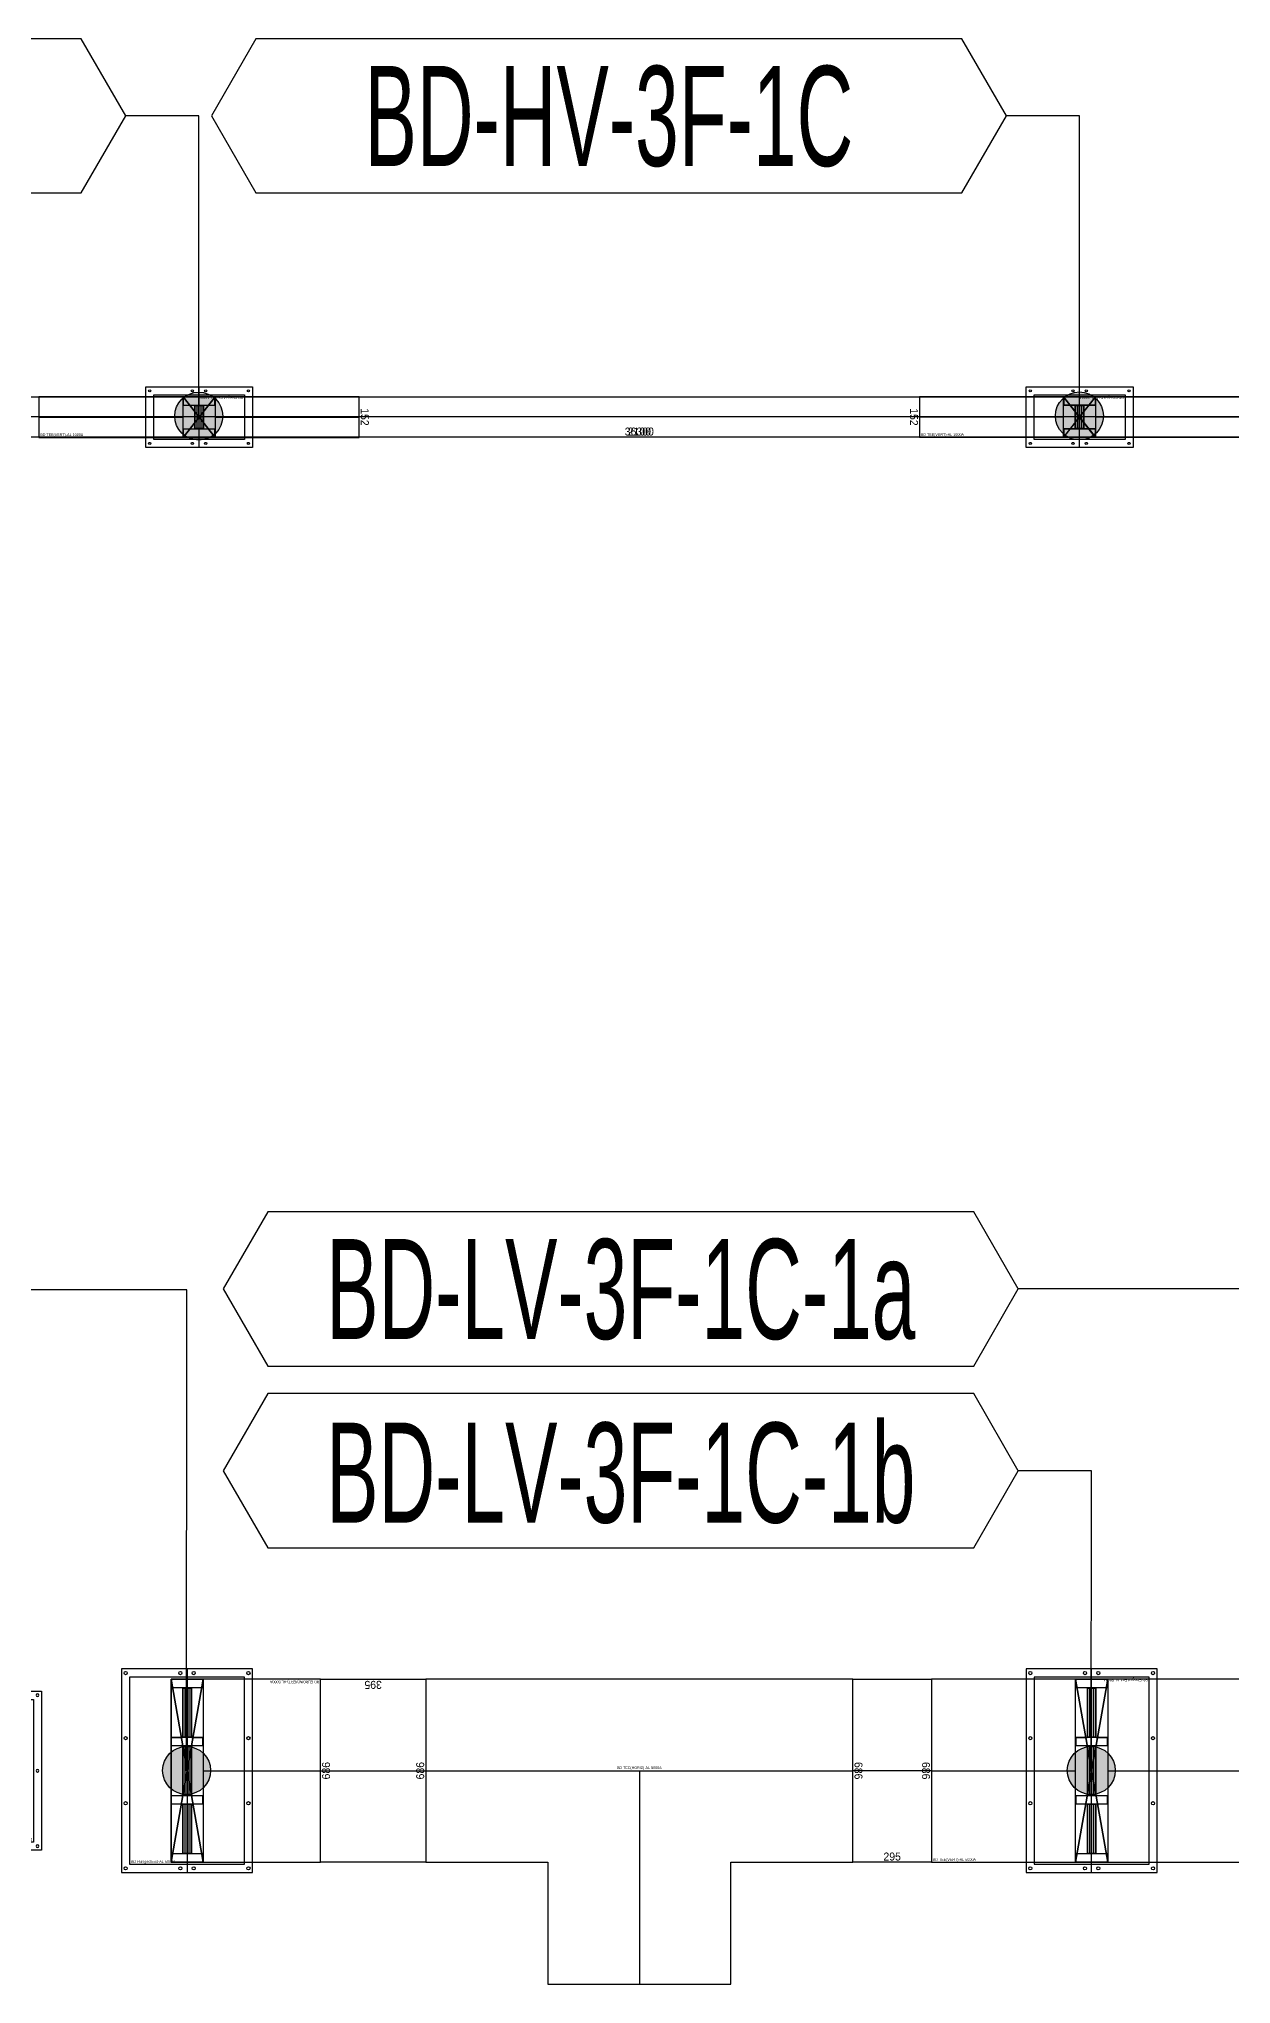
# Model space of a CAD drawing. Header units: millimetres. Extents: x 28486 to 374549, y -351975 to 868946.
# Drawn here: x 117454 to 121921, y 492655 to 499947 of the extents above; entities that cross this region are included whole.
import ezdxf
from ezdxf.enums import TextEntityAlignment as Align

# ---------------------------------------------------------------- set-up
doc = ezdxf.new("R2010")
doc.units = ezdxf.units.MM
doc.header["$LTSCALE"] = 150
doc.layers.get('Defpoints').update_dxf_attribs({"color": 150})
for name, color, linetype in [('-----27 Bus Duct_HV_IT BACK UP A', 7, 'Continuous'), ('-----27 Bus Duct_HV_IT BACK UP B', 3, 'Continuous'), ('-----27 Bus Duct_LV_380-220V', 200, 'Continuous'), ('-----27 Bus Duct_LV_380-220V_IT BACK UP', 2, 'Continuous'), ('-----29 주기', 1, 'Continuous'), ('-----30 Text', 2, 'Continuous'), ('-----99 Cable Schedule', 2, 'Continuous')]:
    doc.layers.add(name, color=color, linetype=linetype)
doc.styles.add('ELEC', font='')
doc.styles.get("Standard").update_dxf_attribs({"font": ''})
doc.styles.get('ELEC').set_extended_font_data('Dotum')
doc.styles.get('Standard').set_extended_font_data('Dotum')
doc.dimstyles.new('전기통신참고용-치수', dxfattribs={"dimscale": 15, "dimtxt": 2, "dimasz": 0, "dimexe": 0, "dimexo": 0, "dimgap": 0.4, "dimtad": 4, "dimdec": 0, "dimzin": 0, "dimdsep": 46, "dimtxsty": 'Standard', "dimblk": 'NONE', "dimcen": 0, "dimse1": 1, "dimse2": 1, "dimsd1": 1, "dimsd2": 1, "dimclrd": 8, "dimclre": 8, "dimclrt": 8, "dimadec": 0, "dimazin": 0, "dimtfac": 1, "dimtdec": 0, "dimtix": 1, "dimtmove": 2, "dimatfit": 0, "dimldrblk": 'NONE', "dimfxl": 2, "dimtolj": 1, "dimtzin": 0, "dimarcsym": 0})

# ---------------------------------------------------------------- blocks, each defined once
blk = doc.blocks.new('*U79')
at = {"color": 0}
blk.add_line((0, 381.5), (0, -381.5), dxfattribs=at)
at = {"color": 1}
for p, q in [((60, 343), (-60, -343)), ((-60, 343), (60, -343))]:
    blk.add_line(p, q, dxfattribs=at)
at = {"color": 0}
for points in [[(-245, -381.5), (245, -381.5), (245, 381.5), (-245, 381.5)], [(-215, -350.5), (215, -350.5), (215, 350.5), (-215, 350.5)]]:
    blk.add_lwpolyline(points, close=True, dxfattribs=at)
at = {"color": 1}
blk.add_lwpolyline([(60, -343), (-60, -343), (-60, 343), (60, 343)], close=True, dxfattribs=at)
for points in [[(-60, 123, -0.4142136), (-58, 125), (-17.2, 125, 0.4142136), (-16.2, 126), (-16.2, 310, 0.4142136), (-17.2, 311), (-58, 311, -0.4142136), (-60, 313), (-60, 343, -0.4142136), (-59, 342), (-59, 313, 0.4142136), (-58, 312), (58, 312, 0.4142136), (59, 313), (59, 342, -0.4142136), (60, 343), (60, 313, -0.4142136), (58, 311), (17.2, 311, 0.4142136), (16.2, 310), (16.2, 126, 0.4142136), (17.2, 125), (58, 125, -0.4142136), (60, 123), (60, 111, -0.4142136), (59, 112), (59, 123, 0.4142136), (58, 124), (-58, 124, 0.4142136), (-59, 123), (-59, 112, -0.4142136), (-60, 111), (-60, 111), (-60, 111), (-60, 111)], [(-15.2, 126), (-15.2, 310, -0.4142136), (-14.2, 311), (14.2, 311, -0.4142136), (15.2, 310), (15.2, 126, -0.4142136), (14.2, 125), (-14.2, 125, -0.4142136)], [(-14.2, 127), (-14.2, 309, -0.4142136), (-13.2, 310), (-8.85, 310, -0.4142136), (-7.85, 309), (-7.85, 127, -0.4142136), (-8.85, 126), (-13.2, 126, -0.4142136)], [(-6.85, 127), (-6.85, 309, -0.4142136), (-5.85, 310), (-1.5, 310, -0.4142136), (-0.5, 309), (-0.5, 127, -0.4142136), (-1.5, 126), (-5.85, 126, -0.4142136)], [(0.5, 127), (0.5, 309, -0.4142136), (1.5, 310), (5.85, 310, -0.4142136), (6.85, 309), (6.85, 127, -0.4142136), (5.85, 126), (1.5, 126, -0.4142136)], [(7.85, 127), (7.85, 309, -0.4142136), (8.85, 310), (13.2, 310, -0.4142136), (14.2, 309), (14.2, 127, -0.4142136), (13.2, 126), (8.85, 126, -0.4142136)], [(-60, -95, -0.4142136), (-58, -93), (-17.2, -93, 0.4142136), (-16.2, -92), (-16.2, 92, 0.4142136), (-17.2, 93), (-58, 93, -0.4142136), (-60, 95), (-60, 109, -0.4142136), (-59, 108), (-59, 95, 0.4142136), (-58, 94), (58, 94, 0.4142136), (59, 95), (59, 108, -0.4142136), (60, 109), (60, 95, -0.4142136), (58, 93), (17.2, 93, 0.4142136), (16.2, 92), (16.2, -92, 0.4142136), (17.2, -93), (58, -93, -0.4142136), (60, -95), (60, -108, -0.4142136), (59, -107), (59, -95, 0.4142136), (58, -94), (-58, -94, 0.4142136), (-59, -95), (-59, -107, -0.4142136), (-60, -108), (-60, -108), (-60, -108), (-60, -108)], [(-15.2, -92), (-15.2, 92, -0.4142136), (-14.2, 93), (14.2, 93, -0.4142136), (15.2, 92), (15.2, -92, -0.4142136), (14.2, -93), (-14.2, -93, -0.4142136)], [(-14.2, -91), (-14.2, 91, -0.4142136), (-13.2, 92), (-8.85, 92, -0.4142136), (-7.85, 91), (-7.85, -91, -0.4142136), (-8.85, -92), (-13.2, -92, -0.4142136)], [(-6.85, -91), (-6.85, 91, -0.4142136), (-5.85, 92), (-1.5, 92, -0.4142136), (-0.5, 91), (-0.5, -91, -0.4142136), (-1.5, -92), (-5.85, -92, -0.4142136)], [(0.5, -91), (0.5, 91, -0.4142136), (1.5, 92), (5.85, 92, -0.4142136), (6.85, 91), (6.85, -91, -0.4142136), (5.85, -92), (1.5, -92, -0.4142136)], [(7.85, -91), (7.85, 91, -0.4142136), (8.85, 92), (13.2, 92, -0.4142136), (14.2, 91), (14.2, -91, -0.4142136), (13.2, -92), (8.85, -92, -0.4142136)], [(-60, -313, -0.4142136), (-58, -311), (-17.2, -311, 0.4142136), (-16.2, -310), (-16.2, -126, 0.4142136), (-17.2, -125), (-58, -125, -0.4142136), (-60, -123), (-60, -110, -0.4142136), (-59, -111), (-59, -123, 0.4142136), (-58, -124), (58, -124, 0.4142136), (59, -123), (59, -111, -0.4142136), (60, -110), (60, -123, -0.4142136), (58, -125), (17.2, -125, 0.4142136), (16.2, -126), (16.2, -310, 0.4142136), (17.2, -311), (58, -311, -0.4142136), (60, -313), (60, -343, -0.4142136), (59, -342), (59, -313, 0.4142136), (58, -312), (-58, -312, 0.4142136), (-59, -313), (-59, -342, -0.4142136), (-60, -343), (-60, -343), (-60, -343), (-60, -343)], [(-15.2, -310), (-15.2, -126, -0.4142136), (-14.2, -125), (14.2, -125, -0.4142136), (15.2, -126), (15.2, -310, -0.4142136), (14.2, -311), (-14.2, -311, -0.4142136)], [(-14.2, -309), (-14.2, -127, -0.4142136), (-13.2, -126), (-8.85, -126, -0.4142136), (-7.85, -127), (-7.85, -309, -0.4142136), (-8.85, -310), (-13.2, -310, -0.4142136)], [(-6.85, -309), (-6.85, -127, -0.4142136), (-5.85, -126), (-1.5, -126, -0.4142136), (-0.5, -127), (-0.5, -309, -0.4142136), (-1.5, -310), (-5.85, -310, -0.4142136)], [(0.5, -309), (0.5, -127, -0.4142136), (1.5, -126), (5.85, -126, -0.4142136), (6.85, -127), (6.85, -309, -0.4142136), (5.85, -310), (1.5, -310, -0.4142136)], [(7.85, -309), (7.85, -127, -0.4142136), (8.85, -126), (13.2, -126, -0.4142136), (14.2, -127), (14.2, -309, -0.4142136), (13.2, -310), (8.85, -310, -0.4142136)]]:
    blk.add_lwpolyline(points, format="xyb", close=True, dxfattribs=at)
at = {"color": 0}
for centre in [(-230, 366), (-25, 366), (25, 366), (230, 366), (-230, 122), (230, 122), (-230, -122), (230, -122), (-230, -366), (-25, -366), (25, -366), (230, -366)]:
    blk.add_circle(centre, 6, dxfattribs=at)
at = {"color": 0, "style": 'ELEC'}
blk.add_text('BD Flanged End-AL 5000A', height=10, dxfattribs=at).set_placement((-210, -340.5), align=Align.MIDDLE_LEFT)
blk = doc.blocks.new('*U69')
at = {"color": 1}
for p, q in [((340, 343), (220, -343)), ((220, 343), (340, -343))]:
    blk.add_line(p, q, dxfattribs=at)
at = {"color": 0}
blk.add_lwpolyline([(-220, -343), (220, -343), (220, 343), (-220, 343)], close=True, dxfattribs=at)
blk.add_lwpolyline([(220, -343), (340, -343), (340, 343), (220, 343)], dxfattribs=at)
at = {"color": 1}
for points in [[(220, 123, -0.4142136), (222, 125), (262.8, 125, 0.4142136), (263.8, 126), (263.8, 310, 0.4142136), (262.8, 311), (222, 311, -0.4142136), (220, 313), (220, 343, -0.4142136), (221, 342), (221, 313, 0.4142136), (222, 312), (338, 312, 0.4142136), (339, 313), (339, 342, -0.4142136), (340, 343), (340, 313, -0.4142136), (338, 311), (297.2, 311, 0.4142136), (296.2, 310), (296.2, 126, 0.4142136), (297.2, 125), (338, 125, -0.4142136), (340, 123), (340, 111, -0.4142136), (339, 112), (339, 123, 0.4142136), (338, 124), (222, 124, 0.4142136), (221, 123), (221, 112, -0.4142136), (220, 111), (220, 111), (220, 111), (220, 111)], [(264.8, 126), (264.8, 310, -0.4142136), (265.8, 311), (294.2, 311, -0.4142136), (295.2, 310), (295.2, 126, -0.4142136), (294.2, 125), (265.8, 125, -0.4142136)], [(265.8, 127), (265.8, 309, -0.4142136), (266.8, 310), (271.15, 310, -0.4142136), (272.15, 309), (272.15, 127, -0.4142136), (271.15, 126), (266.8, 126, -0.4142136)], [(273.15, 127), (273.15, 309, -0.4142136), (274.15, 310), (278.5, 310, -0.4142136), (279.5, 309), (279.5, 127, -0.4142136), (278.5, 126), (274.15, 126, -0.4142136)], [(280.5, 127), (280.5, 309, -0.4142136), (281.5, 310), (285.85, 310, -0.4142136), (286.85, 309), (286.85, 127, -0.4142136), (285.85, 126), (281.5, 126, -0.4142136)], [(287.85, 127), (287.85, 309, -0.4142136), (288.85, 310), (293.2, 310, -0.4142136), (294.2, 309), (294.2, 127, -0.4142136), (293.2, 126), (288.85, 126, -0.4142136)], [(220, -95, -0.4142136), (222, -93), (262.8, -93, 0.4142136), (263.8, -92), (263.8, 92, 0.4142136), (262.8, 93), (222, 93, -0.4142136), (220, 95), (220, 109, -0.4142136), (221, 108), (221, 95, 0.4142136), (222, 94), (338, 94, 0.4142136), (339, 95), (339, 108, -0.4142136), (340, 109), (340, 95, -0.4142136), (338, 93), (297.2, 93, 0.4142136), (296.2, 92), (296.2, -92, 0.4142136), (297.2, -93), (338, -93, -0.4142136), (340, -95), (340, -108, -0.4142136), (339, -107), (339, -95, 0.4142136), (338, -94), (222, -94, 0.4142136), (221, -95), (221, -107, -0.4142136), (220, -108), (220, -108), (220, -108), (220, -108)], [(264.8, -92), (264.8, 92, -0.4142136), (265.8, 93), (294.2, 93, -0.4142136), (295.2, 92), (295.2, -92, -0.4142136), (294.2, -93), (265.8, -93, -0.4142136)], [(265.8, -91), (265.8, 91, -0.4142136), (266.8, 92), (271.15, 92, -0.4142136), (272.15, 91), (272.15, -91, -0.4142136), (271.15, -92), (266.8, -92, -0.4142136)], [(273.15, -91), (273.15, 91, -0.4142136), (274.15, 92), (278.5, 92, -0.4142136), (279.5, 91), (279.5, -91, -0.4142136), (278.5, -92), (274.15, -92, -0.4142136)], [(280.5, -91), (280.5, 91, -0.4142136), (281.5, 92), (285.85, 92, -0.4142136), (286.85, 91), (286.85, -91, -0.4142136), (285.85, -92), (281.5, -92, -0.4142136)], [(287.85, -91), (287.85, 91, -0.4142136), (288.85, 92), (293.2, 92, -0.4142136), (294.2, 91), (294.2, -91, -0.4142136), (293.2, -92), (288.85, -92, -0.4142136)], [(220, -313, -0.4142136), (222, -311), (262.8, -311, 0.4142136), (263.8, -310), (263.8, -126, 0.4142136), (262.8, -125), (222, -125, -0.4142136), (220, -123), (220, -110, -0.4142136), (221, -111), (221, -123, 0.4142136), (222, -124), (338, -124, 0.4142136), (339, -123), (339, -111, -0.4142136), (340, -110), (340, -123, -0.4142136), (338, -125), (297.2, -125, 0.4142136), (296.2, -126), (296.2, -310, 0.4142136), (297.2, -311), (338, -311, -0.4142136), (340, -313), (340, -343, -0.4142136), (339, -342), (339, -313, 0.4142136), (338, -312), (222, -312, 0.4142136), (221, -313), (221, -342, -0.4142136), (220, -343), (220, -343), (220, -343), (220, -343)], [(264.8, -310), (264.8, -126, -0.4142136), (265.8, -125), (294.2, -125, -0.4142136), (295.2, -126), (295.2, -310, -0.4142136), (294.2, -311), (265.8, -311, -0.4142136)], [(265.8, -309), (265.8, -127, -0.4142136), (266.8, -126), (271.15, -126, -0.4142136), (272.15, -127), (272.15, -309, -0.4142136), (271.15, -310), (266.8, -310, -0.4142136)], [(273.15, -309), (273.15, -127, -0.4142136), (274.15, -126), (278.5, -126, -0.4142136), (279.5, -127), (279.5, -309, -0.4142136), (278.5, -310), (274.15, -310, -0.4142136)], [(280.5, -309), (280.5, -127, -0.4142136), (281.5, -126), (285.85, -126, -0.4142136), (286.85, -127), (286.85, -309, -0.4142136), (285.85, -310), (281.5, -310, -0.4142136)], [(287.85, -309), (287.85, -127, -0.4142136), (288.85, -126), (293.2, -126, -0.4142136), (294.2, -127), (294.2, -309, -0.4142136), (293.2, -310), (288.85, -310, -0.4142136)]]:
    blk.add_lwpolyline(points, format="xyb", close=True, dxfattribs=at)
blk.add_lwpolyline([(220, 0), (-220, 0)], dxfattribs=at)
at = {"color": 0, "style": 'ELEC'}
blk.add_text('BD ELBOW(VERT)-AL 5000A', height=10, dxfattribs=at).set_placement((-215, -333), align=Align.MIDDLE_LEFT)
blk = doc.blocks.new('*D672')
at = {"layer": 'Defpoints', "color": 0, "transparency": 16777216}
for p in [(0, 3390), (686, 3390), (686, 3390)]:
    blk.add_point(p, dxfattribs=at)
at = {"color": 0, "transparency": 16777216, "insert": (343, 3369), "char_height": 30, "attachment_point": 5}
blk.add_mtext('\\A1;{\\C0;686}', dxfattribs=at)
blk = doc.blocks.new('_None')
blk = doc.blocks.new('*D673')
at = {"layer": 'Defpoints', "color": 0, "transparency": 16777216}
for p in [(686, 3390), (686, 3390), (686, 2995)]:
    blk.add_point(p, dxfattribs=at)
at = {"color": 0, "transparency": 16777216, "insert": (665, 3192.5), "char_height": 30, "attachment_point": 5, "rotation": 90}
blk.add_mtext('\\A1;{\\C0;395}', dxfattribs=at)
blk = doc.blocks.new('*D674')
at = {"layer": 'Defpoints', "color": 0, "transparency": 16777216}
for p in [(0, 2995), (686, 2995), (686, 2995)]:
    blk.add_point(p, dxfattribs=at)
at = {"color": 0, "transparency": 16777216, "insert": (343, 3016), "char_height": 30, "attachment_point": 5}
blk.add_mtext('\\A1;{\\C0;686}', dxfattribs=at)
blk = doc.blocks.new('*U292')
at = {"color": 1}
for p, q in [((390, 76), (270, -76)), ((270, 76), (390, -76)), ((-270, 0), (270, 0)), ((390, 0), (930, 0))]:
    blk.add_line(p, q, dxfattribs=at)
at = {"color": 0}
for points in [[(-270, -76), (270, -76), (270, 76), (-270, 76)], [(390, -76), (930, -76), (930, 76), (390, 76)]]:
    blk.add_lwpolyline(points, close=True, dxfattribs=at)
for points in [[(390, 76), (270, 76)], [(270, -76), (390, -76)]]:
    blk.add_lwpolyline(points, dxfattribs=at)
at = {"color": 1}
for points in [[(270, -46, -0.4142136), (272, -44), (312.8, -44, 0.4142136), (313.8, -43), (313.8, 43, 0.4142136), (312.8, 44), (272, 44, -0.4142136), (270, 46), (270, 76, -0.4142136), (271, 75), (271, 46, 0.4142136), (272, 45), (388, 45, 0.4142136), (389, 46), (389, 75, -0.4142136), (390, 76), (390, 46, -0.4142136), (388, 44), (347.2, 44, 0.4142136), (346.2, 43), (346.2, -43, 0.4142136), (347.2, -44), (388, -44, -0.4142136), (390, -46), (390, -76, -0.4142136), (389, -75), (389, -46, 0.4142136), (388, -45), (272, -45, 0.4142136), (271, -46), (271, -75, -0.4142136), (270, -76), (270, -76), (270, -76), (270, -76)], [(314.8, -43), (314.8, 43, -0.4142136), (315.8, 44), (344.2, 44, -0.4142136), (345.2, 43), (345.2, -43, -0.4142136), (344.2, -44), (315.8, -44, -0.4142136)], [(315.8, -42), (315.8, 42, -0.4142136), (316.8, 43), (321.15, 43, -0.4142136), (322.15, 42), (322.15, -42, -0.4142136), (321.15, -43), (316.8, -43, -0.4142136)], [(323.15, -42), (323.15, 42, -0.4142136), (324.15, 43), (328.5, 43, -0.4142136), (329.5, 42), (329.5, -42, -0.4142136), (328.5, -43), (324.15, -43, -0.4142136)], [(330.5, -42), (330.5, 42, -0.4142136), (331.5, 43), (335.85, 43, -0.4142136), (336.85, 42), (336.85, -42, -0.4142136), (335.85, -43), (331.5, -43, -0.4142136)], [(337.85, -42), (337.85, 42, -0.4142136), (338.85, 43), (343.2, 43, -0.4142136), (344.2, 42), (344.2, -42, -0.4142136), (343.2, -43), (338.85, -43, -0.4142136)]]:
    blk.add_lwpolyline(points, format="xyb", close=True, dxfattribs=at)
at = {"color": 0, "style": 'ELEC'}
blk.add_text('BD TEE(VERT)-AL 1000A', height=10, dxfattribs=at).set_placement((-265, -66), align=Align.MIDDLE_LEFT)
blk = doc.blocks.new('*D632')
at = {"layer": 'Defpoints', "color": 0, "transparency": 16777216}
for p in [(0, -1011), (152, -1011), (152, -1011)]:
    blk.add_point(p, dxfattribs=at)
at = {"color": 0, "transparency": 16777216, "insert": (76, -1032), "char_height": 30, "attachment_point": 5}
blk.add_mtext('\\A1;{\\C0;152}', dxfattribs=at)
blk = doc.blocks.new('*D633')
at = {"layer": 'Defpoints', "color": 0, "transparency": 16777216}
for p in [(152, -1011), (152, -1011), (152, -3111)]:
    blk.add_point(p, dxfattribs=at)
at = {"color": 0, "transparency": 16777216, "insert": (131, -2061), "char_height": 30, "attachment_point": 5, "rotation": 90}
blk.add_mtext('\\A1;{\\C0;2100}', dxfattribs=at)
blk = doc.blocks.new('*D634')
at = {"layer": 'Defpoints', "color": 0, "transparency": 16777216}
for p in [(0, -3111), (152, -3111), (152, -3111)]:
    blk.add_point(p, dxfattribs=at)
at = {"color": 0, "transparency": 16777216, "insert": (76, -3090), "char_height": 30, "attachment_point": 5}
blk.add_mtext('\\A1;{\\C0;152}', dxfattribs=at)
blk = doc.blocks.new('*U66')
at = {"color": 1}
for p, q in [((60, 76), (-60, -76)), ((-60, 76), (60, -76))]:
    blk.add_line(p, q, dxfattribs=at)
at = {"color": 0}
blk.add_line((0, 113.5), (0, -113.5), dxfattribs=at)
for points in [[(200, -113.5), (-200, -113.5), (-200, 113.5), (200, 113.5)], [(170, -83.5), (-170, -83.5), (-170, 83.5), (170, 83.5)]]:
    blk.add_lwpolyline(points, close=True, dxfattribs=at)
at = {"color": 1}
blk.add_lwpolyline([(60, -76), (-60, -76), (-60, 76), (60, 76)], close=True, dxfattribs=at)
for points in [[(-60, -46, -0.4142136), (-58, -44), (-17.2, -44, 0.4142136), (-16.2, -43), (-16.2, 43, 0.4142136), (-17.2, 44), (-58, 44, -0.4142136), (-60, 46), (-60, 76, -0.4142136), (-59, 75), (-59, 46, 0.4142136), (-58, 45), (58, 45, 0.4142136), (59, 46), (59, 75, -0.4142136), (60, 76), (60, 46, -0.4142136), (58, 44), (17.2, 44, 0.4142136), (16.2, 43), (16.2, -43, 0.4142136), (17.2, -44), (58, -44, -0.4142136), (60, -46), (60, -76, -0.4142136), (59, -75), (59, -46, 0.4142136), (58, -45), (-58, -45, 0.4142136), (-59, -46), (-59, -75, -0.4142136), (-60, -76), (-60, -76), (-60, -76), (-60, -76)], [(-15.2, -43), (-15.2, 43, -0.4142136), (-14.2, 44), (14.2, 44, -0.4142136), (15.2, 43), (15.2, -43, -0.4142136), (14.2, -44), (-14.2, -44, -0.4142136)], [(-14.2, -42), (-14.2, 42, -0.4142136), (-13.2, 43), (-8.85, 43, -0.4142136), (-7.85, 42), (-7.85, -42, -0.4142136), (-8.85, -43), (-13.2, -43, -0.4142136)], [(-6.85, -42), (-6.85, 42, -0.4142136), (-5.85, 43), (-1.5, 43, -0.4142136), (-0.5, 42), (-0.5, -42, -0.4142136), (-1.5, -43), (-5.85, -43, -0.4142136)], [(0.5, -42), (0.5, 42, -0.4142136), (1.5, 43), (5.85, 43, -0.4142136), (6.85, 42), (6.85, -42, -0.4142136), (5.85, -43), (1.5, -43, -0.4142136)], [(7.85, -42), (7.85, 42, -0.4142136), (8.85, 43), (13.2, 43, -0.4142136), (14.2, 42), (14.2, -42, -0.4142136), (13.2, -43), (8.85, -43, -0.4142136)]]:
    blk.add_lwpolyline(points, format="xyb", close=True, dxfattribs=at)
at = {"color": 0}
for centre in [(-185, 98.5), (-25, 98.5), (25, 98.5), (185, 98.5), (-185, -98.5), (-25, -98.5), (25, -98.5), (185, -98.5)]:
    blk.add_circle(centre, 4, dxfattribs=at)
at = {"color": 0, "style": 'ELEC'}
blk.add_text('BD Flanged End-AL 1000A', height=10, dxfattribs=at).set_placement((-165, -73.5), align=Align.MIDDLE_LEFT)
blk = doc.blocks.new('*D676')
at = {"layer": 'Defpoints', "color": 0, "transparency": 16777216}
for p in [(0, -210), (686, -210), (686, -210)]:
    blk.add_point(p, dxfattribs=at)
at = {"color": 0, "transparency": 16777216, "insert": (343, -231), "char_height": 30, "attachment_point": 5}
blk.add_mtext('\\A1;{\\C0;686}', dxfattribs=at)
blk = doc.blocks.new('*D677')
at = {"layer": 'Defpoints', "color": 0, "transparency": 16777216}
for p in [(686, -210), (686, -210), (686, -505)]:
    blk.add_point(p, dxfattribs=at)
at = {"color": 0, "transparency": 16777216, "insert": (665, -357.5), "char_height": 30, "attachment_point": 5, "rotation": 90}
blk.add_mtext('\\A1;{\\C0;295}', dxfattribs=at)
blk = doc.blocks.new('*D678')
at = {"layer": 'Defpoints', "color": 0, "transparency": 16777216}
for p in [(0, -505), (686, -505), (686, -505)]:
    blk.add_point(p, dxfattribs=at)
at = {"color": 0, "transparency": 16777216, "insert": (343, -484), "char_height": 30, "attachment_point": 5}
blk.add_mtext('\\A1;{\\C0;686}', dxfattribs=at)
blk = doc.blocks.new('*U270')
at = {"color": 0}
blk.add_lwpolyline([(-343, -343), (-343, -800), (343, -800), (343, -343), (800, -343), (800, 343), (-800, 343), (-800, -343)], close=True, dxfattribs=at)
at = {"color": 1}
for points in [[(-800, 0), (800, 0)], [(0, 0), (0, -800)]]:
    blk.add_lwpolyline(points, dxfattribs=at)
at = {"color": 0, "style": 'ELEC'}
blk.add_text('BD TEE(HORIZ)-AL 5000A', height=10, dxfattribs=at).set_placement((0, 10), align=Align.MIDDLE)
blk = doc.blocks.new('*U287')
at = {"color": 1}
for p, q in [((390, 343), (270, -343)), ((270, 343), (390, -343)), ((-270, 0), (270, 0)), ((390, 0), (930, 0))]:
    blk.add_line(p, q, dxfattribs=at)
at = {"color": 0}
for points in [[(-270, -343), (270, -343), (270, 343), (-270, 343)], [(390, -343), (930, -343), (930, 343), (390, 343)]]:
    blk.add_lwpolyline(points, close=True, dxfattribs=at)
for points in [[(390, 343), (270, 343)], [(270, -343), (390, -343)]]:
    blk.add_lwpolyline(points, dxfattribs=at)
at = {"color": 1}
for points in [[(270, 123, -0.4142136), (272, 125), (312.8, 125, 0.4142136), (313.8, 126), (313.8, 310, 0.4142136), (312.8, 311), (272, 311, -0.4142136), (270, 313), (270, 343, -0.4142136), (271, 342), (271, 313, 0.4142136), (272, 312), (388, 312, 0.4142136), (389, 313), (389, 342, -0.4142136), (390, 343), (390, 313, -0.4142136), (388, 311), (347.2, 311, 0.4142136), (346.2, 310), (346.2, 126, 0.4142136), (347.2, 125), (388, 125, -0.4142136), (390, 123), (390, 111, -0.4142136), (389, 112), (389, 123, 0.4142136), (388, 124), (272, 124, 0.4142136), (271, 123), (271, 112, -0.4142136), (270, 111), (270, 111), (270, 111), (270, 111)], [(314.8, 126), (314.8, 310, -0.4142136), (315.8, 311), (344.2, 311, -0.4142136), (345.2, 310), (345.2, 126, -0.4142136), (344.2, 125), (315.8, 125, -0.4142136)], [(315.8, 127), (315.8, 309, -0.4142136), (316.8, 310), (321.15, 310, -0.4142136), (322.15, 309), (322.15, 127, -0.4142136), (321.15, 126), (316.8, 126, -0.4142136)], [(323.15, 127), (323.15, 309, -0.4142136), (324.15, 310), (328.5, 310, -0.4142136), (329.5, 309), (329.5, 127, -0.4142136), (328.5, 126), (324.15, 126, -0.4142136)], [(330.5, 127), (330.5, 309, -0.4142136), (331.5, 310), (335.85, 310, -0.4142136), (336.85, 309), (336.85, 127, -0.4142136), (335.85, 126), (331.5, 126, -0.4142136)], [(337.85, 127), (337.85, 309, -0.4142136), (338.85, 310), (343.2, 310, -0.4142136), (344.2, 309), (344.2, 127, -0.4142136), (343.2, 126), (338.85, 126, -0.4142136)], [(270, -95, -0.4142136), (272, -93), (312.8, -93, 0.4142136), (313.8, -92), (313.8, 92, 0.4142136), (312.8, 93), (272, 93, -0.4142136), (270, 95), (270, 109, -0.4142136), (271, 108), (271, 95, 0.4142136), (272, 94), (388, 94, 0.4142136), (389, 95), (389, 108, -0.4142136), (390, 109), (390, 95, -0.4142136), (388, 93), (347.2, 93, 0.4142136), (346.2, 92), (346.2, -92, 0.4142136), (347.2, -93), (388, -93, -0.4142136), (390, -95), (390, -108, -0.4142136), (389, -107), (389, -95, 0.4142136), (388, -94), (272, -94, 0.4142136), (271, -95), (271, -107, -0.4142136), (270, -108), (270, -108), (270, -108), (270, -108)], [(314.8, -92), (314.8, 92, -0.4142136), (315.8, 93), (344.2, 93, -0.4142136), (345.2, 92), (345.2, -92, -0.4142136), (344.2, -93), (315.8, -93, -0.4142136)], [(315.8, -91), (315.8, 91, -0.4142136), (316.8, 92), (321.15, 92, -0.4142136), (322.15, 91), (322.15, -91, -0.4142136), (321.15, -92), (316.8, -92, -0.4142136)], [(323.15, -91), (323.15, 91, -0.4142136), (324.15, 92), (328.5, 92, -0.4142136), (329.5, 91), (329.5, -91, -0.4142136), (328.5, -92), (324.15, -92, -0.4142136)], [(330.5, -91), (330.5, 91, -0.4142136), (331.5, 92), (335.85, 92, -0.4142136), (336.85, 91), (336.85, -91, -0.4142136), (335.85, -92), (331.5, -92, -0.4142136)], [(337.85, -91), (337.85, 91, -0.4142136), (338.85, 92), (343.2, 92, -0.4142136), (344.2, 91), (344.2, -91, -0.4142136), (343.2, -92), (338.85, -92, -0.4142136)], [(270, -313, -0.4142136), (272, -311), (312.8, -311, 0.4142136), (313.8, -310), (313.8, -126, 0.4142136), (312.8, -125), (272, -125, -0.4142136), (270, -123), (270, -110, -0.4142136), (271, -111), (271, -123, 0.4142136), (272, -124), (388, -124, 0.4142136), (389, -123), (389, -111, -0.4142136), (390, -110), (390, -123, -0.4142136), (388, -125), (347.2, -125, 0.4142136), (346.2, -126), (346.2, -310, 0.4142136), (347.2, -311), (388, -311, -0.4142136), (390, -313), (390, -343, -0.4142136), (389, -342), (389, -313, 0.4142136), (388, -312), (272, -312, 0.4142136), (271, -313), (271, -342, -0.4142136), (270, -343), (270, -343), (270, -343), (270, -343)], [(314.8, -310), (314.8, -126, -0.4142136), (315.8, -125), (344.2, -125, -0.4142136), (345.2, -126), (345.2, -310, -0.4142136), (344.2, -311), (315.8, -311, -0.4142136)], [(315.8, -309), (315.8, -127, -0.4142136), (316.8, -126), (321.15, -126, -0.4142136), (322.15, -127), (322.15, -309, -0.4142136), (321.15, -310), (316.8, -310, -0.4142136)], [(323.15, -309), (323.15, -127, -0.4142136), (324.15, -126), (328.5, -126, -0.4142136), (329.5, -127), (329.5, -309, -0.4142136), (328.5, -310), (324.15, -310, -0.4142136)], [(330.5, -309), (330.5, -127, -0.4142136), (331.5, -126), (335.85, -126, -0.4142136), (336.85, -127), (336.85, -309, -0.4142136), (335.85, -310), (331.5, -310, -0.4142136)], [(337.85, -309), (337.85, -127, -0.4142136), (338.85, -126), (343.2, -126, -0.4142136), (344.2, -127), (344.2, -309, -0.4142136), (343.2, -310), (338.85, -310, -0.4142136)]]:
    blk.add_lwpolyline(points, format="xyb", close=True, dxfattribs=at)
at = {"color": 0, "style": 'ELEC'}
blk.add_text('BD TEE(VERT)-AL 5000A', height=10, dxfattribs=at).set_placement((-265, -333), align=Align.MIDDLE_LEFT)
blk = doc.blocks.new('A$C9a0ab699')
h = blk.add_hatch(color=0)
edge = h.paths.add_edge_path()
edge.add_arc((0, 0), 64, 720, 1080, ccw=False)
at = {"color": 0}
blk.add_circle((0, 0), 64, dxfattribs=at)
blk = doc.blocks.new('*D641')
at = {"layer": 'Defpoints', "color": 0, "transparency": 16777216}
for p in [(152, 29808.7), (152, 29808.7), (152, -6491.3)]:
    blk.add_point(p, dxfattribs=at)
at = {"color": 0, "transparency": 16777216, "insert": (131, 11658.7), "char_height": 30, "attachment_point": 5, "rotation": 90}
blk.add_mtext('\\A1;{\\C0;36300}', dxfattribs=at)
blk = doc.blocks.new('*U23')
at = {"color": 0}
blk.add_line((0, -298.5), (0, 298.5), dxfattribs=at)
at = {"color": 1}
for p, q in [((60, 260), (-60, -260)), ((-60, 260), (60, -260))]:
    blk.add_line(p, q, dxfattribs=at)
at = {"color": 0}
for points in [[(-245, -298.5), (245, -298.5), (245, 298.5), (-245, 298.5)], [(-215, -267.5), (215, -267.5), (215, 267.5), (-215, 267.5)]]:
    blk.add_lwpolyline(points, close=True, dxfattribs=at)
at = {"color": 1}
blk.add_lwpolyline([(60, -260), (-60, -260), (-60, 260), (60, 260)], close=True, dxfattribs=at)
for points in [[(-60, 14, -0.4142136), (-58, 16), (-17.2, 16, 0.4142136), (-16.2, 17), (-16.2, 227, 0.4142136), (-17.2, 228), (-58, 228, -0.4142136), (-60, 230), (-60, 260, -0.4142136), (-59, 259), (-59, 230, 0.4142136), (-58, 229), (58, 229, 0.4142136), (59, 230), (59, 259, -0.4142136), (60, 260), (60, 230, -0.4142136), (58, 228), (17.2, 228, 0.4142136), (16.2, 227), (16.2, 17, 0.4142136), (17.2, 16), (58, 16, -0.4142136), (60, 14), (60, 2, -0.4142136), (59, 3), (59, 14, 0.4142136), (58, 15), (-58, 15, 0.4142136), (-59, 14), (-59, 3, -0.4142136), (-60, 2), (-60, 2), (-60, 2), (-60, 2)], [(-15.2, 17), (-15.2, 227, -0.4142136), (-14.2, 228), (14.2, 228, -0.4142136), (15.2, 227), (15.2, 17, -0.4142136), (14.2, 16), (-14.2, 16, -0.4142136)], [(-14.2, 18), (-14.2, 226, -0.4142136), (-13.2, 227), (-8.85, 227, -0.4142136), (-7.85, 226), (-7.85, 18, -0.4142136), (-8.85, 17), (-13.2, 17, -0.4142136)], [(-6.85, 18), (-6.85, 226, -0.4142136), (-5.85, 227), (-1.5, 227, -0.4142136), (-0.5, 226), (-0.5, 18, -0.4142136), (-1.5, 17), (-5.85, 17, -0.4142136)], [(0.5, 18), (0.5, 226, -0.4142136), (1.5, 227), (5.85, 227, -0.4142136), (6.85, 226), (6.85, 18, -0.4142136), (5.85, 17), (1.5, 17, -0.4142136)], [(7.85, 18), (7.85, 226, -0.4142136), (8.85, 227), (13.2, 227, -0.4142136), (14.2, 226), (14.2, 18, -0.4142136), (13.2, 17), (8.85, 17, -0.4142136)], [(-60, -230, -0.4142136), (-58, -228), (-17.2, -228, 0.4142136), (-16.2, -227), (-16.2, -17, 0.4142136), (-17.2, -16), (-58, -16, -0.4142136), (-60, -14), (-60, 0, -0.4142136), (-59, -1), (-59, -14, 0.4142136), (-58, -15), (58, -15, 0.4142136), (59, -14), (59, -1, -0.4142136), (60, 0), (60, -14, -0.4142136), (58, -16), (17.2, -16, 0.4142136), (16.2, -17), (16.2, -227, 0.4142136), (17.2, -228), (58, -228, -0.4142136), (60, -230), (60, -260, -0.4142136), (59, -259), (59, -230, 0.4142136), (58, -229), (-58, -229, 0.4142136), (-59, -230), (-59, -259, -0.4142136), (-60, -260), (-60, -260), (-60, -260), (-60, -260)], [(-15.2, -227), (-15.2, -17, -0.4142136), (-14.2, -16), (14.2, -16, -0.4142136), (15.2, -17), (15.2, -227, -0.4142136), (14.2, -228), (-14.2, -228, -0.4142136)], [(-14.2, -226), (-14.2, -18, -0.4142136), (-13.2, -17), (-8.85, -17, -0.4142136), (-7.85, -18), (-7.85, -226, -0.4142136), (-8.85, -227), (-13.2, -227, -0.4142136)], [(-6.85, -226), (-6.85, -18, -0.4142136), (-5.85, -17), (-1.5, -17, -0.4142136), (-0.5, -18), (-0.5, -226, -0.4142136), (-1.5, -227), (-5.85, -227, -0.4142136)], [(0.5, -226), (0.5, -18, -0.4142136), (1.5, -17), (5.85, -17, -0.4142136), (6.85, -18), (6.85, -226, -0.4142136), (5.85, -227), (1.5, -227, -0.4142136)], [(7.85, -226), (7.85, -18, -0.4142136), (8.85, -17), (13.2, -17, -0.4142136), (14.2, -18), (14.2, -226, -0.4142136), (13.2, -227), (8.85, -227, -0.4142136)]]:
    blk.add_lwpolyline(points, format="xyb", close=True, dxfattribs=at)
at = {"color": 0}
for centre in [(-230, 283), (-25, 283), (25, 283), (230, 283), (-230, 0), (230, 0), (-230, -283), (-25, -283), (25, -283), (230, -283)]:
    blk.add_circle(centre, 5, dxfattribs=at)
at = {"color": 0, "style": 'ELEC'}
blk.add_text('BD Flanged End-AL 4000A', height=10, dxfattribs=at).set_placement((-210, -257.5), align=Align.MIDDLE_LEFT)
blk = doc.blocks.new('*U671')
at = {"color": 1}
blk.add_line((343, 3390), (343, 2995), dxfattribs=at)
at = {"color": 0}
blk.add_lwpolyline([(686, 2995), (0, 2995), (0, 3390), (686, 3390)], close=True, dxfattribs=at)
for base, p1, p2, override, picture, middle in [((686, 3390), (0, 3390), (686, 3390), {"dimtxsty": 'Standard', "dimclrd": 0, "dimclre": 0, "dimclrt": 0}, '*D672', (343, 3369)), ((686, 2995), (0, 2995), (686, 2995), {"dimtad": 1, "dimtxsty": 'Standard', "dimclrd": 0, "dimclre": 0, "dimclrt": 0}, '*D674', (343, 3016))]:
    dim = blk.add_linear_dim(base=base, p1=p1, p2=p2, text='{\\C0;<>}', dimstyle='전기통신참고용-치수', override=override, dxfattribs=at)
    dim.commit()
    dim.dimension.update_dxf_attribs({"geometry": picture, "text_midpoint": middle})
dim = blk.add_linear_dim(base=(686, 3390), p1=(686, 2995), p2=(686, 3390), angle=90, text='{\\C0;<>}', dimstyle='전기통신참고용-치수', override={"dimtad": 1, "dimtxsty": 'Standard', "dimclrd": 0, "dimclre": 0, "dimclrt": 0}, dxfattribs=at)
dim.commit()
dim.dimension.update_dxf_attribs({"geometry": '*D673', "text_midpoint": (665, 3192.5)})
blk = doc.blocks.new('*U631')
at = {"color": 1}
blk.add_line((76, -1011), (76, -3111), dxfattribs=at)
at = {"color": 0}
blk.add_lwpolyline([(152, -3111), (0, -3111), (0, -1011), (152, -1011)], close=True, dxfattribs=at)
for base, p1, p2, override, picture, middle in [((152, -1011), (0, -1011), (152, -1011), {"dimtxsty": 'Standard', "dimclrd": 0, "dimclre": 0, "dimclrt": 0}, '*D632', (76, -1032)), ((152, -3111), (0, -3111), (152, -3111), {"dimtad": 1, "dimtxsty": 'Standard', "dimclrd": 0, "dimclre": 0, "dimclrt": 0}, '*D634', (76, -3090))]:
    dim = blk.add_linear_dim(base=base, p1=p1, p2=p2, text='{\\C0;<>}', dimstyle='전기통신참고용-치수', override=override, dxfattribs=at)
    dim.commit()
    dim.dimension.update_dxf_attribs({"geometry": picture, "text_midpoint": middle})
dim = blk.add_linear_dim(base=(152, -1011), p1=(152, -3111), p2=(152, -1011), angle=90, text='{\\C0;<>}', dimstyle='전기통신참고용-치수', override={"dimtad": 1, "dimtxsty": 'Standard', "dimclrd": 0, "dimclre": 0, "dimclrt": 0}, dxfattribs=at)
dim.commit()
dim.dimension.update_dxf_attribs({"geometry": '*D633', "text_midpoint": (131, -2061)})
blk = doc.blocks.new('*U675')
at = {"color": 1}
blk.add_line((343, -210), (343, -505), dxfattribs=at)
at = {"color": 0}
blk.add_lwpolyline([(686, -505), (0, -505), (0, -210), (686, -210)], close=True, dxfattribs=at)
for base, p1, p2, override, picture, middle in [((686, -210), (0, -210), (686, -210), {"dimtxsty": 'Standard', "dimclrd": 0, "dimclre": 0, "dimclrt": 0}, '*D676', (343, -231)), ((686, -505), (0, -505), (686, -505), {"dimtad": 1, "dimtxsty": 'Standard', "dimclrd": 0, "dimclre": 0, "dimclrt": 0}, '*D678', (343, -484))]:
    dim = blk.add_linear_dim(base=base, p1=p1, p2=p2, text='{\\C0;<>}', dimstyle='전기통신참고용-치수', override=override, dxfattribs=at)
    dim.commit()
    dim.dimension.update_dxf_attribs({"geometry": picture, "text_midpoint": middle})
dim = blk.add_linear_dim(base=(686, -210), p1=(686, -505), p2=(686, -210), angle=90, text='{\\C0;<>}', dimstyle='전기통신참고용-치수', override={"dimtad": 1, "dimtxsty": 'Standard', "dimclrd": 0, "dimclre": 0, "dimclrt": 0}, dxfattribs=at)
dim.commit()
dim.dimension.update_dxf_attribs({"geometry": '*D677', "text_midpoint": (665, -357.5)})
blk = doc.blocks.new('*U639')
at = {"color": 1}
blk.add_line((76, 29808.7), (76, -6491.3), dxfattribs=at)
at = {"color": 0}
blk.add_lwpolyline([(152, -6491.3), (0, -6491.3), (0, 29808.7), (152, 29808.7)], close=True, dxfattribs=at)
dim = blk.add_linear_dim(base=(152, 29808.7), p1=(152, -6491.3), p2=(152, 29808.7), angle=90, text='{\\C0;<>}', dimstyle='전기통신참고용-치수', override={"dimtad": 1, "dimtxsty": 'Standard', "dimclrd": 0, "dimclre": 0, "dimclrt": 0}, dxfattribs=at)
dim.commit()
dim.dimension.update_dxf_attribs({"geometry": '*D641', "text_midpoint": (131, 11658.7)})

msp = doc.modelspace()

# ---------------------------------------------------------------- linework, layer by layer
at = {"layer": '-----29 주기', "elevation": 0}
for points in [[(114966.6, 499947.2), (114799.9, 499658.5), (114966.6, 499369.7), (117612.4, 499369.7), (117779.1, 499658.5), (117612.4, 499947.2)], [(118266.6, 499947.2), (118099.9, 499658.5), (118266.6, 499369.7), (120912.4, 499369.7), (121079.1, 499658.5), (120912.4, 499947.2)], [(118311.1, 495549.6), (118144.3, 495260.9), (118311.1, 494972.1), (120956.9, 494972.1), (121123.6, 495260.9), (120956.9, 495549.6)], [(118311.1, 494868.5), (118144.3, 494579.7), (118311.1, 494291), (120956.9, 494291), (121123.6, 494579.7), (120956.9, 494868.5)]]:
    msp.add_lwpolyline(points, close=True, dxfattribs=at)
at = {"layer": '-----99 Cable Schedule', "color": 1, "elevation": 0}
for points in [[(118052.6, 498530.9), (118053.1, 499658.5), (117779.1, 499658.5)], [(121352.6, 498530.9), (121353.1, 499658.5), (121079.1, 499658.5)], [(118007.1, 493455), (118007.6, 495257.2), (116942.1, 495257.2)], [(122188.6, 493458.6), (122189.1, 495260.9), (121123.6, 495260.9)], [(121397.1, 493452.2), (121397.6, 494579.7), (121123.6, 494579.7)]]:
    msp.add_lwpolyline(points, dxfattribs=at)

# ---------------------------------------------------------------- block references
at = {"layer": '-----27 Bus Duct_HV_IT BACK UP A'}
for name, p, rotation in [('*U66', (118053.6, 498529.3), 180), ('*U66', (121353.6, 498529.3), 180), ('*U631', (121764.6, 498606), 270)]:
    msp.add_blockref(name, p, dxfattribs=dict(at, rotation=rotation))
for p in [(117723.6, 498529.3), (121023.6, 498530)]:
    msp.add_blockref('*U292', p, dxfattribs=at)
at = {"layer": '-----27 Bus Duct_HV_IT BACK UP B', "rotation": 270}
msp.add_blockref('*U639', (108044.8, 498606), dxfattribs=at)
at = {"layer": '-----27 Bus Duct_LV_380-220V', "xscale": -1}
msp.add_blockref('*U23', (117218.6, 493455), dxfattribs=at)
at = {"layer": '-----27 Bus Duct_LV_380-220V_IT BACK UP'}
for name, p in [('*U79', (118008.6, 493455)), ('*U270', (119703.6, 493455)), ('*U287', (121068.6, 493455))]:
    msp.add_blockref(name, p, dxfattribs=at)
for name, p, rotation in [('*U79', (121398.6, 493455), 180), ('*U69', (118288.6, 493455), 180), ('*U671', (121898.6, 493112), 89.99999999999999), ('*U675', (121008.6, 493798), 270)]:
    msp.add_blockref(name, p, dxfattribs=dict(at, rotation=rotation))
at = {"layer": '-----99 Cable Schedule', "color": 1, "xscale": 1.40625, "yscale": 1.40625, "zscale": 1.40625, "rotation": 89.99999999999999}
for p in [(118052.6, 498533), (121352.6, 498533.6), (118007.1, 493455.8), (121397.1, 493455.8)]:
    msp.add_blockref('A$C9a0ab699', p, dxfattribs=at)

# ---------------------------------------------------------------- texts
at = {"layer": '-----30 Text', "linetype": 'Continuous', "style": 'ELEC', "width": 0.6}
for s, p in [('BD-HV-3F-1C', (119589.5, 499658.5)), ('BD-LV-3F-1C-1a', (119634, 495260.9, 0)), ('BD-LV-3F-1C-1b', (119634, 494579.7))]:
    msp.add_text(s, height=375, dxfattribs=at).set_placement(p, align=Align.MIDDLE)

doc.saveas('drawing.dxf')
